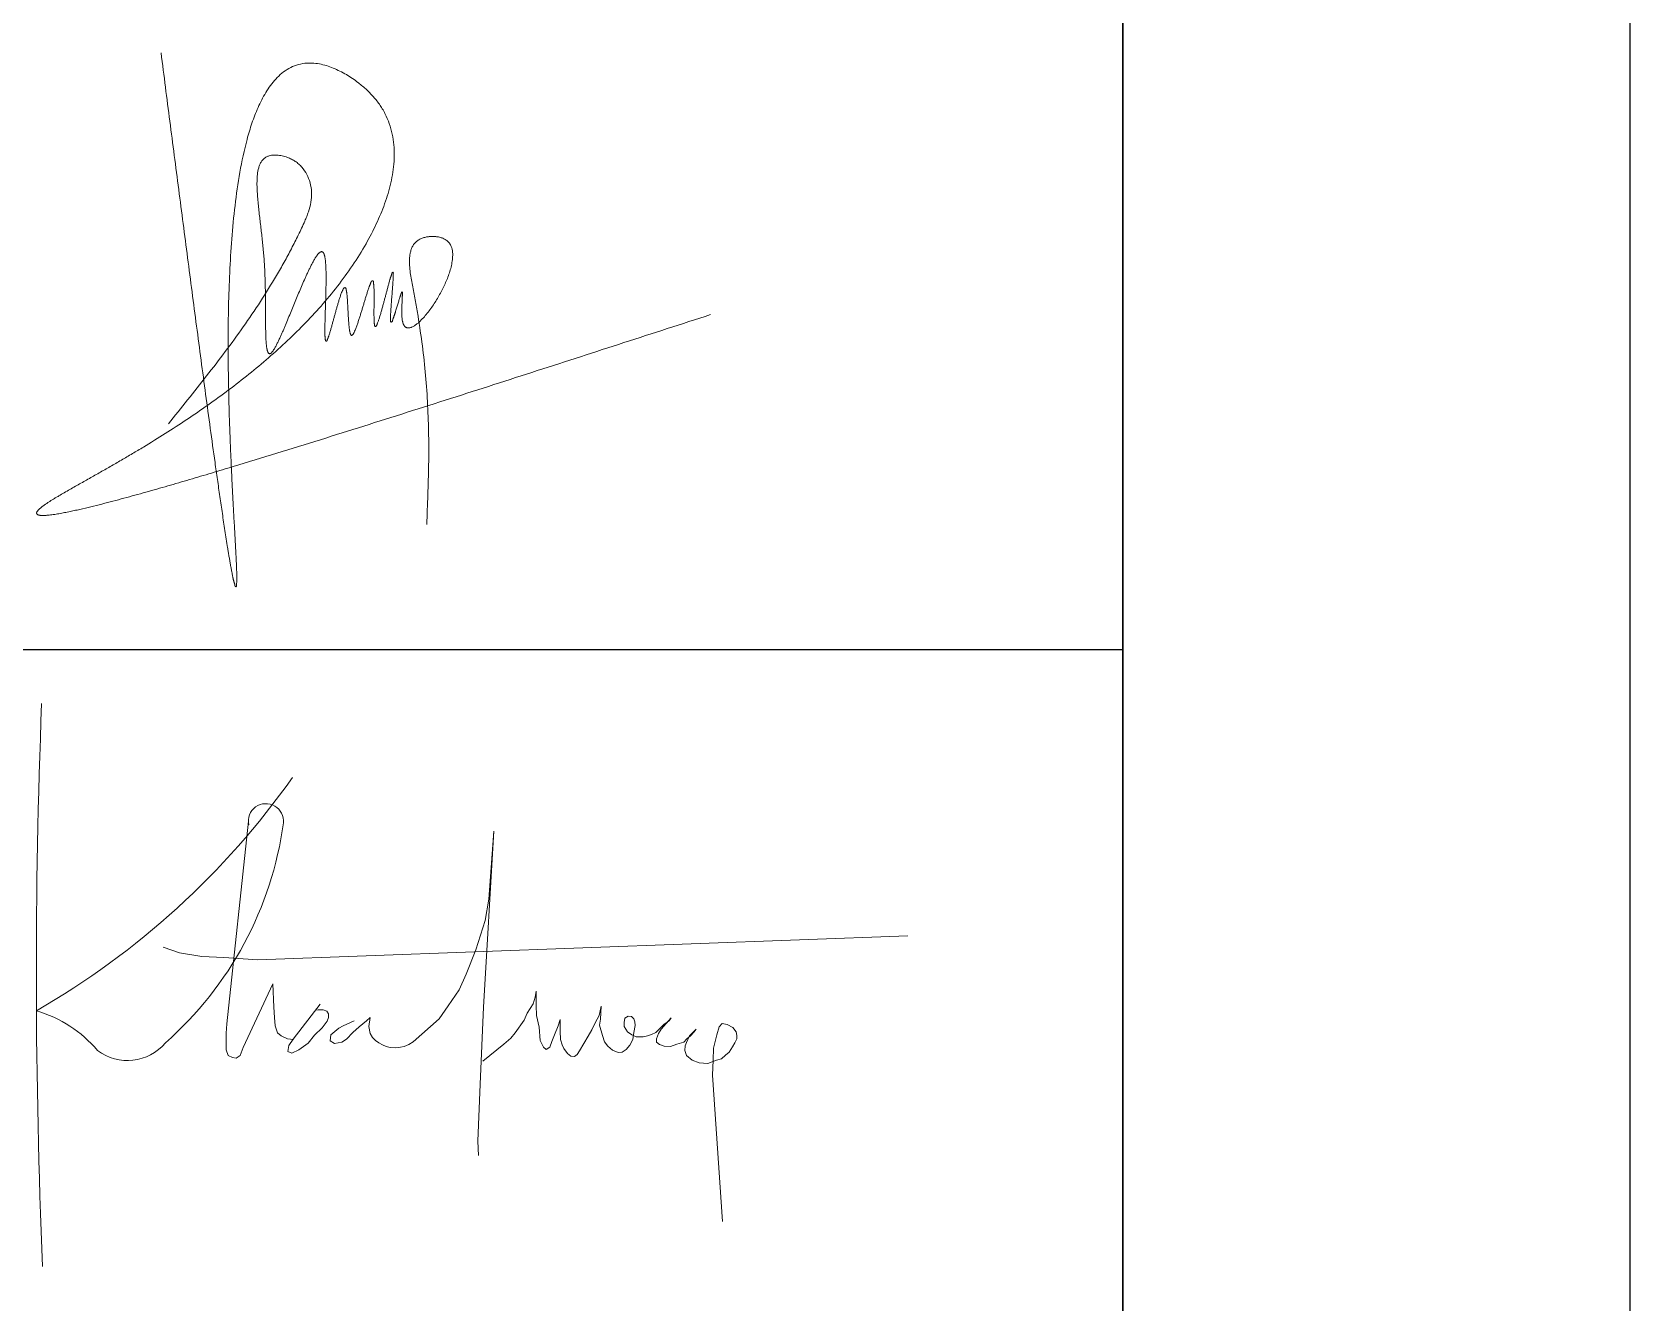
# Model space of a CAD drawing. Header units: millimetres. Extents: x 886808 to 1650903, y -1008069 to 230892.
# Drawn here: x 995217 to 999689, y -564774 to -561218 of the extents above; entities that cross this region are included whole.
import ezdxf

# ---------------------------------------------------------------- set-up
doc = ezdxf.new("R2010")
doc.units = ezdxf.units.MM
for name, color, linetype, lineweight in [('A-Wall', 113, 'Continuous', 30), ('co', 66, 'Continuous', 5), ('G-ANNO-TTLB', 6, 'Continuous', 18)]:
    doc.layers.add(name, color=color, linetype=linetype, lineweight=lineweight)
doc.layers.add('CUA', color=75, linetype='Continuous')
doc.layers.add('TUONG', color=1, linetype='Continuous')

msp = doc.modelspace()

# ---------------------------------------------------------------- linework, layer by layer
at = {"layer": 'A-Wall', "linetype": 'Continuous', "transparency": 33554636}
msp.add_line((998270.2, -524810.9), (998270.2, -581168.2), dxfattribs=at)
at = {"layer": 'co', "transparency": 33554636}
for p, q in [((995822.9, -563427.5), (995762.8, -563995.1)), ((996510.2, -563454.9), (996481, -563948.3)), ((996495.6, -563646.1), (996510.2, -563454.9)), ((996485.8, -563705.8), (996495.6, -563646.1)), ((996459, -563787.5), (996485.8, -563705.8)), ((995584.5, -563780.3), (995630.4, -563795.6)), ((995849.5, -563815.7), (997667.8, -563748.2)), ((995630.4, -563795.6), (995693.2, -563806.1)), ((995693.2, -563806.1), (995754.5, -563809.3)), ((995754.5, -563809.3), (995849.5, -563815.7)), ((996432.2, -563855.7), (996459, -563787.5)), ((996412.7, -563899.5), (996432.2, -563855.7)), ((995808.4, -564060.8), (995891.7, -563882.6)), ((995891.7, -563882.6), (995894.1, -563948.4)), ((996382.2, -563944.6), (996412.7, -563899.5)), ((996625, -563920.2), (996628.1, -563903.5)), ((996628.1, -563903.5), (996628.1, -563943.2)), ((995894.1, -563948.4), (995896.4, -563976.6)), ((996023.5, -563940), (995948.2, -564037.8)), ((996018.3, -563956), (996015, -563956.9)), ((996032.5, -563955.5), (996018.3, -563956)), ((996042.3, -563959.2), (996032.5, -563955.5)), ((996047, -563966.8), (996042.3, -563959.2)), ((996356.6, -563981.2), (996382.2, -563944.6)), ((996481, -563948.3), (996471.2, -564163.9)), ((996602.7, -563964.7), (996619.4, -563938.5)), ((996619.4, -563938.5), (996625, -563920.2)), ((996628.1, -563943.2), (996628.9, -563971.1)), ((996804.9, -563971.1), (996810.5, -563945.6)), ((996810.5, -563945.6), (996808.1, -563981.4)), ((995762.8, -563995.1), (995760.8, -564021.1)), ((995896.4, -563976.6), (995897.8, -564000.2)), ((995897.8, -564000.2), (995904.4, -564019.9)), ((996008, -564026.5), (996029.2, -564005.8)), ((996029.2, -564005.8), (996043.8, -563987.5)), ((996043.8, -563987.5), (996047, -563977.1)), ((996047, -563977.1), (996047, -563966.8)), ((996076.4, -564007), (996053.7, -564025.9)), ((996088.6, -563999.9), (996076.4, -564007)), ((996119.3, -563986.3), (996088.6, -563999.9)), ((996115.1, -564019.3), (996133, -564003.2)), ((996133, -564003.2), (996153.3, -563986.3)), ((996153.3, -563986.3), (996164.2, -563976.8)), ((996164.2, -563976.8), (996160.4, -564002.3)), ((996160.4, -564002.3), (996163.7, -564022.1)), ((996284.1, -564045.2), (996356.6, -563981.2)), ((996569.6, -564019.6), (996594.7, -563984.6)), ((996594.7, -563984.6), (996602.7, -563964.7)), ((996628.9, -563971.1), (996636.9, -564004.5)), ((996636.9, -564004.5), (996639.3, -564041.1)), ((996679.1, -564026), (996690.2, -564000.5)), ((996690.2, -564000.5), (996695, -563982.2)), ((996695, -563982.2), (996695, -564001.3)), ((996695, -564001.3), (996695, -564015.6)), ((996784.2, -564011.7), (996793.7, -563991.8)), ((996793.7, -563991.8), (996804.9, -563971.1)), ((996808.1, -563981.4), (996805.7, -563998.1)), ((996805.7, -563998.1), (996813.6, -564027.6)), ((996876.5, -563979), (996874.1, -563991)), ((996874.1, -563991), (996874.1, -564002.1)), ((996874.1, -564002.1), (996883.7, -564017.2)), ((996885.3, -563973.5), (996876.5, -563979)), ((996894.8, -563974.3), (996885.3, -563973.5)), ((996901.2, -563980.6), (996894.8, -563974.3)), ((996904.4, -563989.4), (996901.2, -563980.6)), ((996901.2, -564018.8), (996905.2, -563999.7)), ((996905.2, -563999.7), (996904.4, -563989.4)), ((996974.5, -564007.7), (996986.4, -563995.8)), ((996992, -563993.4), (996977.6, -564009.3)), ((996986.4, -563995.8), (997000.7, -563986.2)), ((997006.3, -563978.2), (996992, -563993.4)), ((997000.7, -563986.2), (997006.3, -563978.2)), ((997140, -564002.9), (997133.7, -564025.2)), ((997148.8, -563994.2), (997140, -564002.9)), ((997162.3, -563996.5), (997148.8, -563994.2)), ((997178.3, -564005.3), (997162.3, -563996.5)), ((997187.8, -564017.2), (997178.3, -564005.3)), ((995760.8, -564021.1), (995760.8, -564046.5)), ((995760.8, -564046.5), (995760.8, -564067.4)), ((995904.4, -564019.9), (995914.8, -564028.4)), ((995914.8, -564028.4), (995932.7, -564036.4)), ((995932.7, -564036.4), (995949.6, -564038.3)), ((995948.2, -564037.8), (995936.4, -564055.7)), ((995964.2, -564067.4), (995990.6, -564048.6)), ((995990.6, -564048.6), (996008, -564026.5)), ((996053.7, -564025.9), (996052.3, -564042.4)), ((996052.3, -564042.4), (996064.1, -564049.5)), ((996064.1, -564049.5), (996084.9, -564046.2)), ((996084.9, -564046.2), (996097.6, -564037.2)), ((996097.6, -564037.2), (996115.1, -564019.3)), ((996163.7, -564022.1), (996170.3, -564033.4)), ((996170.3, -564033.4), (996178.3, -564041.4)), ((996178.3, -564041.4), (996187.8, -564048)), ((996187.8, -564048), (996198.6, -564053.2)), ((996271.8, -564052.3), (996284.1, -564045.2)), ((996479, -564098.8), (996537.5, -564052.1)), ((996537.5, -564052.1), (996557.8, -564034.8)), ((996557.8, -564034.8), (996569.6, -564019.6)), ((996639.3, -564041.1), (996648.8, -564060.2)), ((996666.4, -564060.2), (996671.9, -564044.3)), ((996671.9, -564044.3), (996679.1, -564026)), ((996695, -564015.6), (996696.6, -564038.7)), ((996696.6, -564038.7), (996701.4, -564053.8)), ((996749.9, -564070.5), (996761.9, -564049.8)), ((996761.9, -564049.8), (996773.8, -564029.2)), ((996773.8, -564029.2), (996784.2, -564011.7)), ((996813.6, -564027.6), (996819.2, -564045.1)), ((996819.2, -564045.1), (996828.8, -564057)), ((996883.7, -564017.2), (996896.4, -564025.2)), ((996890.1, -564054.6), (996898.8, -564038.7)), ((996896.4, -564025.2), (996908.4, -564030.8)), ((996898.8, -564038.7), (996901.2, -564018.8)), ((996908.4, -564030.8), (996927.5, -564030.8)), ((996927.5, -564030.8), (996939.4, -564028.4)), ((996939.4, -564028.4), (996951.4, -564024.4)), ((996951.4, -564024.4), (996963.3, -564018.8)), ((996963.3, -564018.8), (996974.5, -564007.7)), ((996970.5, -564022), (996964.9, -564036.3)), ((996964.9, -564036.3), (996964.9, -564045.9)), ((996964.9, -564045.9), (996972.9, -564053)), ((996977.6, -564009.3), (996970.5, -564022)), ((997003.9, -564057.8), (997022.2, -564051.4)), ((997022.2, -564051.4), (997041.3, -564045.9)), ((997041.3, -564045.9), (997050.1, -564036.3)), ((997048.5, -564046.7), (997045.3, -564056.2)), ((997057.2, -564028.4), (997048.5, -564046.7)), ((997050.1, -564036.3), (997060.4, -564028.4)), ((997075.6, -564009.3), (997057.2, -564028.4)), ((997060.4, -564028.4), (997069.2, -564018)), ((997069.2, -564018), (997075.6, -564009.3)), ((997133.7, -564025.2), (997124.9, -564062.6)), ((997177.5, -564059.4), (997183.8, -564047.5)), ((997183.8, -564047.5), (997189.4, -564036.3)), ((997189.4, -564027.6), (997187.8, -564017.2)), ((997189.4, -564036.3), (997189.4, -564027.6)), ((995760.8, -564067.4), (995766, -564083.4)), ((995766, -564083.4), (995778.8, -564089.1)), ((995778.8, -564089.1), (995789.1, -564090.9)), ((995789.1, -564090.9), (995799.9, -564083)), ((995799.9, -564083), (995808.4, -564060.8)), ((995936.4, -564055.7), (995933.6, -564072.6)), ((995933.6, -564072.6), (995944.4, -564076.4)), ((995944.4, -564076.4), (995964.2, -564067.4)), ((996198.6, -564053.2), (996208.5, -564058.4)), ((996208.5, -564058.4), (996219.9, -564060.8)), ((996219.9, -564060.8), (996235.9, -564061.7)), ((996235.9, -564061.7), (996248.2, -564060.3)), ((996248.2, -564060.3), (996259.1, -564058.4)), ((996259.1, -564058.4), (996271.8, -564052.3)), ((996648.8, -564060.2), (996656, -564066.6)), ((996656, -564066.6), (996666.4, -564060.2)), ((996701.4, -564053.8), (996705.4, -564063.4)), ((996705.4, -564063.4), (996715.7, -564077.7)), ((996715.7, -564077.7), (996725.3, -564085.6)), ((996725.3, -564085.6), (996735.6, -564086.4)), ((996735.6, -564086.4), (996742.8, -564080.9)), ((996742.8, -564080.9), (996749.9, -564070.5)), ((996828.8, -564057), (996842.3, -564068.9)), ((996842.3, -564068.9), (996857.4, -564075.3)), ((996857.4, -564075.3), (996868.6, -564073.7)), ((996868.6, -564073.7), (996879.7, -564066.6)), ((996879.7, -564066.6), (996890.1, -564054.6)), ((996972.9, -564053), (996986.4, -564057)), ((996986.4, -564057), (997003.9, -564057.8)), ((997045.3, -564056.2), (997044.5, -564069.7)), ((997044.5, -564069.7), (997049.3, -564083.3)), ((997049.3, -564083.3), (997064.4, -564096.8)), ((997064.4, -564096.8), (997084.3, -564103.9)), ((997108.2, -564105.5), (997132.9, -564096.8)), ((997123.3, -564096.8), (997121.7, -564138.2)), ((997124.9, -564062.6), (997123.3, -564096.8)), ((997132.9, -564096.8), (997146.4, -564092.8)), ((997146.4, -564092.8), (997158.4, -564082.5)), ((997158.4, -564082.5), (997168.7, -564074.5)), ((997168.7, -564074.5), (997177.5, -564059.4)), ((997084.3, -564103.9), (997108.2, -564105.5)), ((997121.7, -564138.2), (997149.9, -564548.1)), ((996471.2, -564163.9), (996464.8, -564323.5)), ((996464.8, -564323.5), (996467.3, -564363.1))]:
    msp.add_line(p, q, dxfattribs=at)
for centre, radius, start, end in [((1014449.5, -563853.9), 19219.8, 177.7463, 182.44478), ((994098.7, -561997.8), 2263.5, 299.9871, 324.7152), ((995872.1, -563427.5), 49.2, 354.1456, 191.6323), ((994930.4, -563296.9), 999.9, 311.3296, 352.2076), ((995128.6, -564302), 358.4, 40.5233, 73.5531), ((995484.7, -563959.3), 138.1, 232.6813, 320.147)]:
    msp.add_arc(centre, radius, start, end, dxfattribs=at)
at = {"layer": 'CUA', "color": 4, "transparency": 33554636}
msp.add_line((983536.3, -562947), (998270.2, -562947), dxfattribs=at)
at = {"layer": 'Defpoints', "transparency": 33554636}
msp.add_lwpolyline([(915979, -582587), (999689.1, -582587), (999689.1, -523392.1), (915979, -523392.1)], close=True, dxfattribs=at)
at = {"layer": 'G-ANNO-TTLB', "lineweight": 9, "transparency": 33554636}
for points, knots in [([(995578.6, -561276.7), (995586.8, -561340.4), (995603.3, -561467.9), (995628, -561659), (995652.8, -561850.1), (995673.7, -562009.3), (995690.6, -562136.7), (995703.4, -562232.2), (995716.4, -562327.7), (995727.4, -562407.2), (995736.4, -562470.8), (995743.2, -562518.5), (995749, -562558.3), (995753.7, -562590), (995757.3, -562613.8), (995761, -562637.6), (995764.2, -562657.5), (995766.8, -562673.3), (995768.7, -562685.2), (995770.8, -562697.1), (995772.8, -562709), (995774.6, -562718.8), (995776.1, -562726.7), (995777.3, -562732.6), (995778.2, -562737.5), (995779, -562741.5), (995779.6, -562744.4), (995780.2, -562747.4), (995780.8, -562750.4), (995781.5, -562753.4), (995782.1, -562755.8), (995782.7, -562757.6), (995783.1, -562759), (995783.6, -562760.4), (995784, -562761.8), (995784.5, -562763.2), (995784.8, -562764.5), (995785, -562765.4), (995785, -562766), (995785.1, -562766.5), (995785.3, -562767.2), (995785.4, -562768), (995785.6, -562768.8), (995785.9, -562769.5), (995786.3, -562770), (995786.6, -562770.3), (995786.9, -562770.5), (995787.3, -562770.7), (995787.8, -562770.9), (995788.3, -562771), (995788.8, -562770.9), (995789.1, -562770.8), (995789.3, -562770.6), (995789.5, -562770.3), (995789.7, -562769.7), (995789.9, -562768.9), (995789.9, -562767.9), (995789.9, -562767.1), (995789.9, -562766.5), (995789.9, -562765.9), (995789.9, -562765.2), (995789.9, -562764.3), (995790, -562763.3), (995790.1, -562762), (995790.2, -562760.1), (995790.5, -562757.9), (995790.7, -562755.1), (995790.7, -562752.1), (995790.7, -562749), (995790.7, -562745.9), (995790.6, -562742.8), (995790.5, -562738.8), (995790.4, -562733.8), (995790.2, -562726.1), (995789.9, -562716.3), (995789.4, -562704.5), (995788.7, -562688.8), (995787.7, -562669.2), (995786.4, -562645.6), (995785.1, -562622.1), (995783.3, -562590.7), (995781.1, -562551.5), (995778.6, -562504.4), (995776.2, -562457.3), (995774.1, -562410.2), (995771.4, -562347.4), (995768.8, -562268.9), (995766.8, -562174.6), (995766.1, -562080.3), (995767.2, -561986.1), (995770.3, -561891.8), (995776, -561797.7), (995784.9, -561703.8), (995798.2, -561610.4), (995814.5, -561533.5), (995832.5, -561473.2), (995849.3, -561429.1), (995870.6, -561386.9), (995898.2, -561348.4), (995928.7, -561322.8), (995957.6, -561309.9), (995974.8, -561306.2), (995986, -561305.1), (995992.8, -561304.8), (996004.8, -561304.8), (996021.7, -561306.9), (996041.6, -561311.8), (996060.8, -561318.8), (996079.3, -561327.4), (996103.2, -561340.5), (996128.6, -561357.7), (996154.5, -561379.7), (996175.9, -561401.7), (996194.3, -561426.1), (996214.3, -561461.8), (996229.5, -561511), (996232.8, -561572.4), (996224.6, -561633.2), (996207.9, -561692.1), (996184.9, -561748.8), (996144.7, -561827.8), (996079.9, -561924.5), (995985.4, -562033), (995898.1, -562115), (995824.6, -562176.3), (995767.9, -562220.4), (995709.9, -562262.6), (995650.6, -562303.2), (995590.4, -562342.3), (995539.6, -562373.8), (995498.5, -562398.4), (995467.6, -562416.6), (995436.5, -562434.6), (995405.3, -562452.4), (995379.3, -562467.1), (995358.5, -562478.9), (995342.8, -562487.7), (995327.2, -562496.6), (995311.6, -562505.5), (995298.7, -562513), (995288.4, -562519.1), (995278.7, -562524.9), (995269.4, -562530.6), (995260.5, -562536.4), (995253.9, -562540.9), (995248.5, -562544.8), (995244.3, -562548), (995241.2, -562550.6), (995238.7, -562552.8), (995236.8, -562554.6), (995235.4, -562556), (995234.1, -562557.5), (995232.9, -562559.1), (995231.8, -562560.8), (995230.9, -562562.3), (995230.5, -562563.6), (995230.4, -562564.4), (995230.4, -562565.1), (995230.5, -562565.7), (995230.9, -562566.9), (995231.9, -562568.3), (995233.5, -562569.5), (995235.1, -562570.1), (995236.4, -562570.4), (995237.7, -562570.7), (995239.4, -562571), (995241.4, -562571.3), (995243.3, -562571.4), (995246, -562571.6), (995249.3, -562571.6), (995253.3, -562571.5), (995257.3, -562571.2), (995261.2, -562570.9), (995266.5, -562570.4), (995273.1, -562569.6), (995281, -562568.5), (995288.9, -562567.2), (995296.7, -562565.9), (995307.1, -562563.9), (995320.2, -562561.3), (995335.7, -562558), (995356.5, -562553.4), (995382.3, -562547.2), (995413.2, -562539.5), (995444, -562531.5), (995485.1, -562520.5), (995536.2, -562506.3), (995597.5, -562488.9), (995658.7, -562471), (995719.8, -562452.9), (995801.1, -562428.4), (995902.7, -562397.3), (996024.4, -562359.5), (996146, -562321.3), (996267.4, -562282.8), (996429.3, -562231.2), (996631.5, -562166.2), (996874, -562087.7), (997035.7, -562035.3), (997116.5, -562009.1)], [0, 0, 0, 0, 1.008032, 2.016064, 3.024096, 4.032127, 4.536143, 5.040159, 5.544175, 6.048191, 6.300199, 6.552207, 6.804215, 6.930219, 7.056223, 7.182227, 7.308231, 7.371233, 7.434235, 7.497237, 7.560239, 7.623241, 7.654742, 7.686243, 7.717744, 7.733494, 7.749245, 7.764995, 7.780746, 7.796496, 7.812247, 7.820122, 7.827997, 7.835873, 7.843748, 7.851623, 7.859498, 7.863436, 7.865405, 7.867374, 7.871311, 7.875249, 7.879186, 7.883124, 7.887062, 7.889031, 7.890999, 7.892968, 7.894937, 7.898875, 7.900843, 7.902812, 7.904781, 7.90675, 7.910687, 7.914625, 7.918563, 7.9225, 7.924469, 7.926438, 7.930376, 7.934313, 7.938251, 7.946126, 7.954001, 7.969752, 7.985502, 8.001253, 8.017003, 8.032754, 8.048504, 8.064255, 8.095078, 8.125902, 8.187549, 8.249197, 8.310844, 8.434139, 8.557433, 8.680728, 8.804022, 9.050612, 9.297201, 9.54379, 9.790379, 10.036968, 10.530147, 11.023325, 11.516504, 12.009682, 12.50286, 12.996039, 13.489217, 13.982396, 14.475574, 14.722163, 14.968752, 15.215342, 15.461931, 15.70852, 15.831815, 15.955109, 15.981789, 16.008468, 16.061827, 16.168545, 16.275263, 16.381981, 16.488699, 16.595417, 16.808853, 16.968639, 17.128424, 17.28821, 17.447996, 17.767568, 18.08714, 18.406711, 18.726283, 19.045855, 19.365426, 20.116469, 20.867512, 21.618554, 21.994075, 22.369597, 22.745118, 23.120639, 23.49616, 23.871682, 24.059442, 24.247203, 24.434964, 24.622724, 24.810485, 24.904365, 24.998245, 25.092126, 25.186006, 25.279886, 25.326827, 25.373767, 25.457087, 25.498748, 25.540408, 25.582069, 25.602899, 25.623729, 25.644559, 25.654974, 25.665389, 25.675805, 25.68622, 25.696635, 25.70705, 25.712257, 25.717465, 25.720069, 25.722672, 25.72788, 25.738295, 25.74871, 25.759125, 25.764333, 25.76954, 25.779955, 25.790371, 25.800786, 25.811201, 25.832031, 25.852861, 25.873691, 25.894522, 25.915352, 25.957012, 25.998673, 26.040333, 26.081993, 26.123654, 26.206974, 26.290295, 26.373616, 26.540258, 26.706899, 26.873541, 27.040182, 27.373465, 27.706748, 28.040031, 28.373315, 28.706598, 29.373164, 30.03973, 30.706296, 31.372862, 32.039429, 33.372561, 34.705693, 36.038826, 36.038826, 36.038826, 36.038826]), ([(995599.2, -562314.9), (995635.1, -562270.4), (995706.9, -562181.5), (995793, -562067.4), (995857.2, -561972.8), (995894.9, -561912), (995923.3, -561862.4), (995943.7, -561824.7), (995959.7, -561792.8), (995972.1, -561767), (995979, -561751.9), (995983.6, -561741.1), (995987, -561732.5), (995992.6, -561717.3), (995998.6, -561695), (996000.9, -561667.2), (995996.7, -561640.6), (995987.3, -561616.5), (995975.8, -561599.3), (995964.2, -561587.5), (995954.4, -561579.9), (995943.7, -561573.8), (995931.5, -561568.5), (995917.9, -561564.5), (995905.5, -561562.5), (995895.5, -561562.2), (995888, -561562.8), (995881.9, -561564.1), (995877.2, -561565.8), (995872, -561568.2), (995865.6, -561572.7), (995859.4, -561580.2), (995854.9, -561588.8), (995850.7, -561601), (995848, -561616.9), (995846.9, -561636.2), (995847.2, -561655.5), (995848.7, -561681.2), (995851.9, -561713.2), (995856.4, -561751.6), (995860.9, -561789.9), (995864.9, -561828.3), (995867.8, -561865.1), (995869.4, -561900.1), (995870.4, -561933.5), (995870.7, -561961.3), (995870.9, -561983.5), (995870.9, -562000.2), (995871, -562016.9), (995871.1, -562033.5), (995871.3, -562050.2), (995871.6, -562064.1), (995872, -562075.2), (995872.4, -562082.1), (995872.8, -562087.7), (995873.1, -562091.8), (995873.6, -562096), (995874.1, -562100.1), (995874.6, -562103.6), (995875.2, -562106.3), (995875.6, -562108.3), (995876.1, -562110.3), (995876.7, -562112), (995877.2, -562113.3), (995877.7, -562114.6), (995878.5, -562116.1), (995879.7, -562117.5), (995880.9, -562118.3), (995881.9, -562118.6), (995882.9, -562118.6), (995884, -562118.4), (995885, -562117.9), (995886.2, -562117.2), (995887.2, -562116.3), (995888.2, -562115.3), (995889.1, -562114.2), (995890.2, -562112.9), (995891.6, -562111.1), (995892.9, -562109.1), (995894.8, -562106.3), (995896.9, -562102.7), (995899.4, -562098.2), (995901.7, -562093.7), (995904, -562089.2), (995907, -562083.1), (995910.6, -562075.5), (995914.8, -562066.2), (995918.9, -562057), (995922.9, -562047.6), (995928.2, -562035.2), (995934.7, -562019.6), (995942.4, -562000.8), (995950.1, -561982.1), (995957.8, -561963.3), (995965.6, -561944.6), (995973.5, -561925.9), (995980.3, -561910.4), (995985.9, -561898), (995990.1, -561888.8), (995994.5, -561879.7), (995999, -561870.6), (996003, -561863.1), (996006.3, -561857.2), (996008.8, -561852.8), (996011.5, -561848.5), (996014.4, -561844.3), (996016.9, -561841), (996019.2, -561838.4), (996020.9, -561836.6), (996022.5, -561835.2), (996024, -561834.3), (996025.1, -561833.6), (996026.1, -561833.2), (996026.9, -561833), (996027.5, -561832.9), (996028.2, -561832.9), (996029, -561833), (996030.1, -561833.3), (996031.2, -561834), (996032.2, -561834.8), (996032.9, -561835.8), (996033.6, -561836.9), (996034.2, -561838.1), (996034.8, -561839.7), (996035.5, -561841.5), (996036, -561843.6), (996036.7, -561846.1), (996037.3, -561849.3), (996037.9, -561853.2), (996038.6, -561858.4), (996039.2, -561864.9), (996039.7, -561872.7), (996040, -561880.6), (996040.2, -561888.4), (996040.4, -561896.3), (996040.4, -561906.7), (996040.4, -561919.8), (996040, -561940.7), (996039.5, -561961.7), (996038.8, -561982.6), (996038.3, -561998.3), (996037.9, -562011.3), (996037.6, -562021.8), (996037.4, -562029.7), (996037.2, -562037.5), (996037.1, -562045.4), (996037, -562053.2), (996037.1, -562059.7), (996037.2, -562064.3), (996037.2, -562067), (996037.3, -562068.9), (996037.4, -562070.9), (996037.5, -562072.5), (996037.6, -562073.8), (996037.8, -562075), (996038, -562076.3), (996038.1, -562077.6), (996038.3, -562078.4), (996038.3, -562079.1), (996038.4, -562079.6), (996038.5, -562080.1), (996038.5, -562080.9), (996038.7, -562081.8), (996039, -562082.7), (996039.6, -562083.4), (996040.4, -562083.7), (996041, -562083.7), (996041.3, -562083.6), (996041.6, -562083.5), (996042, -562083.3), (996042.3, -562083), (996042.6, -562082.6), (996043, -562082), (996043.2, -562081.3), (996043.5, -562080.6), (996043.7, -562079.9), (996044.1, -562079.1), (996044.4, -562078.2), (996044.9, -562077.2), (996045.3, -562076.1), (996045.8, -562075), (996046.2, -562073.9), (996046.8, -562072.4), (996047.5, -562070.5), (996048.6, -562067.3), (996049.8, -562063.2), (996051.2, -562058.4), (996052.6, -562053.6), (996054.5, -562047.2), (996056.8, -562039.1), (996059.4, -562029.4), (996062.1, -562019.8), (996064.7, -562010.1), (996067.4, -562000.4), (996070.1, -561990.8), (996072.9, -561981.1), (996075.3, -561973.1), (996077.3, -561966.7), (996078.8, -561962), (996080.4, -561957.2), (996082, -561952.4), (996083.5, -561948.4), (996084.8, -561945.4), (996085.8, -561943.2), (996086.7, -561941.4), (996087.4, -561939.8), (996087.9, -561938.8), (996088.2, -561938), (996088.6, -561937.2), (996089.1, -561936.2), (996089.7, -561935.3), (996090.2, -561934.6), (996090.7, -561934.2), (996091.2, -561933.9), (996092, -561933.7), (996093.2, -561933.6), (996094.4, -561933.9), (996095.3, -561934.7), (996095.8, -561935.8), (996096.2, -561937.2), (996096.4, -561938.6), (996096.7, -561939.8), (996096.9, -561941), (996097.2, -561942.4), (996097.6, -561944.2), (996097.9, -561946.2), (996098.4, -561949), (996098.8, -561952.6), (996099.2, -561957), (996099.6, -561961.4), (996099.9, -561965.7), (996100.3, -561970), (996100.6, -561975.8), (996101, -561983), (996101.5, -561991.7), (996101.9, -562000.4), (996102.4, -562009.1), (996102.9, -562017.8), (996103.4, -562026.5), (996103.9, -562033.7), (996104.4, -562039.5), (996104.9, -562043.8), (996105.4, -562048.2), (996105.9, -562051.8), (996106.3, -562054.7), (996106.7, -562056.7), (996107.1, -562058.8), (996107.5, -562060.5), (996107.9, -562061.9), (996108.3, -562063), (996108.7, -562064.1), (996109.2, -562065.3), (996109.8, -562066.1), (996110.2, -562066.7), (996110.6, -562067), (996111, -562067.2), (996111.3, -562067.3), (996111.6, -562067.3), (996112, -562067.3), (996112.7, -562067.1), (996113.5, -562066.6), (996114.9, -562065.6), (996116.1, -562064.1), (996117.1, -562062.6), (996117.7, -562061.3), (996118.2, -562060.3), (996118.7, -562059.2), (996119.4, -562057.6), (996120.7, -562054.8), (996122.5, -562050.7), (996124.5, -562045.7), (996126.3, -562040.7), (996128.1, -562035.7), (996129.8, -562030.7), (996131.4, -562025.6), (996133.6, -562018.8), (996136.3, -562010.4), (996139.4, -562000.2), (996142.5, -561990), (996145.6, -561979.8), (996148.6, -561969.6), (996151.2, -561961.1), (996153.3, -561954.4), (996154.9, -561949.3), (996156.6, -561944.2), (996158.2, -561939.1), (996159.6, -561934.9), (996160.8, -561931.6), (996161.8, -561929.1), (996162.8, -561926.7), (996163.7, -561924.7), (996164.4, -561923.1), (996164.9, -561921.8), (996165.3, -561920.8), (996165.6, -561919.9), (996165.9, -561919), (996166.3, -561917.9), (996166.9, -561916.7), (996167.7, -561915.6), (996169, -561914.4), (996171.2, -561913.8), (996172.3, -561914.9), (996172.7, -561916.2), (996172.9, -561917.5), (996173, -561918.6), (996173.1, -561919.4), (996173.1, -561920.1), (996173.3, -561921.1), (996173.4, -561922.7), (996173.7, -561924.8), (996174, -561927.1), (996174.2, -561929.2), (996174.3, -561931.2), (996174.4, -561933.3), (996174.5, -561936.1), (996174.6, -561939.7), (996174.6, -561943.9), (996174.7, -561948.1), (996174.7, -561953.6), (996174.7, -561960.5), (996174.7, -561968.9), (996174.6, -561977.2), (996174.5, -561985.6), (996174.5, -561993.9), (996174.4, -562002.3), (996174.4, -562009.1), (996174.5, -562014.7), (996174.6, -562018.9), (996174.7, -562023.2), (996174.9, -562026.7), (996175, -562029.4), (996175.2, -562031.4), (996175.3, -562033.2), (996175.5, -562034.9), (996175.7, -562036.3), (996175.9, -562037.4), (996176.1, -562038.4), (996176.2, -562039.2), (996176.4, -562040.1), (996176.6, -562041.1), (996176.9, -562042), (996177.3, -562042.5), (996177.6, -562042.7), (996177.8, -562042.8), (996178.1, -562042.9), (996178.4, -562042.8), (996178.9, -562042.6), (996179.5, -562042.2), (996180.6, -562041.3), (996181.8, -562039.8), (996182.5, -562038.2), (996183, -562037), (996183.3, -562036), (996183.6, -562035), (996184.1, -562033.7), (996184.9, -562031.5), (996186, -562028.7), (996187.1, -562025.8), (996188.3, -562022.5), (996189.6, -562018.4), (996191, -562013.4), (996192.5, -562008.5), (996194, -562003.5), (996195.9, -561996.8), (996198.2, -561988.5), (996200.9, -561978.5), (996203.6, -561968.5), (996206.2, -561958.5), (996208.9, -561948.5), (996211.1, -561940.1), (996212.9, -561933.5), (996214.2, -561928.5), (996215.6, -561923.5), (996217, -561918.5), (996218.1, -561914.3), (996219, -561910.9), (996219.8, -561908.4), (996220.4, -561906.4), (996221, -561904.8), (996221.6, -561903.2), (996222.4, -561901.3), (996223.2, -561898.8), (996223.8, -561896.7), (996224.1, -561894.8), (996224.4, -561893.7), (996224.7, -561892.9), (996225, -561892.3), (996225.3, -561891.8), (996225.7, -561891.4), (996226.1, -561891.2), (996226.5, -561891), (996227.1, -561890.8), (996227.7, -561890.7), (996228.2, -561890.9), (996228.4, -561891.3), (996228.6, -561891.9), (996228.6, -561892.6), (996228.6, -561893.7), (996228.4, -561894.9), (996228.3, -561896), (996228.2, -561897.1), (996228.1, -561898.3), (996228.1, -561899.7), (996228.1, -561900.9), (996228.1, -561902.5), (996228.2, -561904), (996228.2, -561905.6), (996228.2, -561907.2), (996228.1, -561909.3), (996227.9, -561912.5), (996227.6, -561916.6), (996227.3, -561921.2), (996226.9, -561925.6), (996226.5, -561931.6), (996226, -561939), (996225, -561951), (996224.1, -561962.9), (996223.1, -561974.9), (996222.4, -561983.9), (996222, -561991.3), (996221.6, -561997.3), (996221.3, -562001.9), (996221, -562006.5), (996220.8, -562010.3), (996220.8, -562013.2), (996220.8, -562015.3), (996220.9, -562017.4), (996221, -562019.5), (996221.1, -562021.3), (996221.1, -562023), (996221, -562024.1), (996220.9, -562025), (996220.9, -562025.9), (996220.8, -562027.1), (996220.8, -562028.4), (996221.1, -562029.3), (996221.5, -562029.7), (996222, -562030), (996223, -562030), (996224, -562029.7), (996224.6, -562029.3), (996225.2, -562028.8), (996225.7, -562028.1), (996226.1, -562027), (996226.4, -562025.8), (996226.7, -562024.8), (996226.8, -562024), (996227, -562023.2), (996227.3, -562022.2), (996227.6, -562021.1), (996228.1, -562019.6), (996228.7, -562017.9), (996229.6, -562015.9), (996230.4, -562013.9), (996231.2, -562011.8), (996231.9, -562009.7), (996232.7, -562007.4), (996233.5, -562004.8), (996234.3, -562002), (996235.1, -561999.2), (996236.2, -561995.5), (996237.7, -561990.8), (996239.4, -561985.4), (996241, -561979.9), (996242.7, -561974.4), (996244.1, -561969.6), (996245.3, -561965.8), (996246.1, -561962.9), (996247, -561960.2), (996247.8, -561957.8), (996248.6, -561955.9), (996249.2, -561954.3), (996249.6, -561952.9), (996250.2, -561951.4), (996250.6, -561950), (996251, -561948.7), (996251.4, -561947.7), (996251.7, -561946.7), (996252, -561945.9), (996252.3, -561945.5), (996252.6, -561945.2), (996252.8, -561945.1), (996252.9, -561945.1), (996253, -561945.2), (996253.2, -561945.3), (996253.3, -561945.5), (996253.6, -561945.9), (996253.8, -561946.5), (996254.2, -561947.6), (996254.4, -561948.9), (996254.5, -561950.4), (996254.3, -561951.8), (996254.2, -561952.9), (996254.1, -561953.8), (996254, -561954.8), (996253.9, -561955.9), (996253.7, -561957.8), (996253.7, -561960.3), (996253.6, -561963.2), (996253.5, -561967.1), (996253.3, -561971.8), (996252.9, -561977.4), (996252.6, -561982.9), (996252.5, -561988.5), (996252.3, -561994), (996252.3, -561999.6), (996252.3, -562006.9), (996252.6, -562014.3), (996253.3, -562021.7), (996253.9, -562026.2), (996254.7, -562029.8), (996255.6, -562033.4), (996257, -562036.9), (996258.9, -562040.1), (996260.6, -562042.3), (996262.4, -562043.8), (996264, -562044.8), (996265.6, -562045.6), (996267.9, -562046.3), (996270.7, -562046.5), (996273.5, -562046.3), (996276, -562045.7), (996278.2, -562045), (996280.8, -562044), (996284, -562042.5), (996287.6, -562040.3), (996292.2, -562037.2), (996297.7, -562032.9), (996305.9, -562025.3), (996315.5, -562015.2), (996326.2, -562002.2), (996336.1, -561988.7), (996348.5, -561970.1), (996362.6, -561946), (996377.1, -561915.8), (996386.8, -561889.5), (996392.2, -561867.8), (996394.7, -561851.2), (996395, -561834.4), (996392.3, -561821.6), (996388.5, -561813.4), (996385.7, -561809.1), (996382.3, -561805.2), (996378.4, -561801.8), (996374.1, -561798.9), (996368.1, -561795.7), (996359.9, -561792.8), (996349.8, -561790.8), (996339.6, -561790.1), (996329.3, -561790.6), (996319.1, -561792.2), (996309.3, -561794.9), (996300.1, -561799.2), (996291.8, -561805.2), (996285.1, -561812.9), (996280.2, -561821.8), (996276.9, -561831.4), (996274.9, -561841.3), (996273.6, -561854.8), (996273.8, -561871.6), (996275.9, -561891.8), (996279, -561911.8), (996282.7, -561931.9), (996286.7, -561952.2), (996291.8, -561979.6), (996300.2, -562027.6), (996310.3, -562096.5), (996319.3, -562179.6), (996327.1, -562290.8), (996328.8, -562430.2), (996324.3, -562541.5), (996322, -562597.2)], [0, 0, 0, 0, 0.896928, 1.793857, 2.242321, 2.690785, 2.915017, 3.139249, 3.363482, 3.475598, 3.587714, 3.623948, 3.660183, 3.732652, 3.87759, 4.022529, 4.167467, 4.296661, 4.425855, 4.490452, 4.555049, 4.619646, 4.684243, 4.762728, 4.841213, 4.880455, 4.919697, 4.95894, 4.978561, 4.998182, 5.048668, 5.099154, 5.14964, 5.200127, 5.301099, 5.402071, 5.503043, 5.604015, 5.805959, 6.007904, 6.209848, 6.411792, 6.613737, 6.788186, 6.962635, 7.137085, 7.224309, 7.311534, 7.398759, 7.485983, 7.573208, 7.660433, 7.704045, 7.747657, 7.769463, 7.79127, 7.813076, 7.834882, 7.856688, 7.867591, 7.878494, 7.889397, 7.9003, 7.905752, 7.911204, 7.922107, 7.93301, 7.938461, 7.943913, 7.949364, 7.954816, 7.960267, 7.965719, 7.976622, 7.982074, 7.987525, 7.998428, 8.009331, 8.022597, 8.035864, 8.062396, 8.088928, 8.11546, 8.141992, 8.168525, 8.221589, 8.274653, 8.327718, 8.380782, 8.433847, 8.539975, 8.646104, 8.752233, 8.858362, 8.964491, 9.070619, 9.176748, 9.229812, 9.282877, 9.335941, 9.389006, 9.44207, 9.468602, 9.495134, 9.521667, 9.548199, 9.574731, 9.587997, 9.601263, 9.614529, 9.621162, 9.627795, 9.634429, 9.637745, 9.641062, 9.644378, 9.647695, 9.654328, 9.660961, 9.667594, 9.674227, 9.68086, 9.687493, 9.694126, 9.707392, 9.717655, 9.727918, 9.748444, 9.76897, 9.789496, 9.830547, 9.871599, 9.912651, 9.953703, 9.994755, 10.035806, 10.11791, 10.200013, 10.364221, 10.446324, 10.528428, 10.610531, 10.651583, 10.692635, 10.733687, 10.774738, 10.81579, 10.856842, 10.877368, 10.887631, 10.897894, 10.908157, 10.91842, 10.923551, 10.928682, 10.938945, 10.944077, 10.949208, 10.951774, 10.95434, 10.956906, 10.959471, 10.964603, 10.969734, 10.974866, 10.979997, 10.982563, 10.983846, 10.985129, 10.987694, 10.99026, 10.992826, 10.995392, 11.000523, 11.003089, 11.005655, 11.010786, 11.015918, 11.021049, 11.027611, 11.034173, 11.040736, 11.047298, 11.060422, 11.073546, 11.099795, 11.126044, 11.152293, 11.178542, 11.231039, 11.283537, 11.336034, 11.388532, 11.441029, 11.493527, 11.546024, 11.598522, 11.62477, 11.651019, 11.677268, 11.703517, 11.729765, 11.74289, 11.756014, 11.769139, 11.775701, 11.782263, 11.785544, 11.788825, 11.795387, 11.801949, 11.805231, 11.808512, 11.811793, 11.815074, 11.821636, 11.828198, 11.83476, 11.841323, 11.847885, 11.854447, 11.861009, 11.866699, 11.872388, 11.883767, 11.895147, 11.906526, 11.929284, 11.952042, 11.9748, 11.997559, 12.020317, 12.043075, 12.088592, 12.134108, 12.179625, 12.225141, 12.270658, 12.316174, 12.361691, 12.384449, 12.407207, 12.429966, 12.452724, 12.464103, 12.475482, 12.486861, 12.49824, 12.50393, 12.50962, 12.515309, 12.520999, 12.526688, 12.529533, 12.532378, 12.535223, 12.536645, 12.538067, 12.540912, 12.543757, 12.549447, 12.555136, 12.566515, 12.577894, 12.583584, 12.589274, 12.596235, 12.603196, 12.617118, 12.644962, 12.672807, 12.700651, 12.728495, 12.75634, 12.784184, 12.812028, 12.867717, 12.923406, 12.979095, 13.034783, 13.090472, 13.146161, 13.174005, 13.20185, 13.229694, 13.257538, 13.285383, 13.299305, 13.313227, 13.327149, 13.341072, 13.348033, 13.354994, 13.361955, 13.365435, 13.368916, 13.375877, 13.382838, 13.389799, 13.39676, 13.410682, 13.417644, 13.424605, 13.431566, 13.435046, 13.438527, 13.442007, 13.445488, 13.452449, 13.466371, 13.480293, 13.491199, 13.502104, 13.51301, 13.523915, 13.545726, 13.567537, 13.589348, 13.611159, 13.65478, 13.698402, 13.742024, 13.785646, 13.829268, 13.872889, 13.916511, 13.938322, 13.960133, 13.981944, 14.003755, 14.01466, 14.025566, 14.036471, 14.047376, 14.052829, 14.058282, 14.063735, 14.066461, 14.069187, 14.07464, 14.080093, 14.082819, 14.085545, 14.086909, 14.088272, 14.090998, 14.093725, 14.096451, 14.101904, 14.112809, 14.123715, 14.129167, 14.13462, 14.140073, 14.145525, 14.156431, 14.178242, 14.191793, 14.205344, 14.232446, 14.259548, 14.28665, 14.313752, 14.340854, 14.395059, 14.449263, 14.503467, 14.557671, 14.611875, 14.66608, 14.693182, 14.720284, 14.747386, 14.774488, 14.80159, 14.815141, 14.828692, 14.842243, 14.849019, 14.855794, 14.869345, 14.882897, 14.896448, 14.903223, 14.909999, 14.913386, 14.916774, 14.920162, 14.92355, 14.925244, 14.926937, 14.930325, 14.933713, 14.937101, 14.940489, 14.943876, 14.947264, 14.950652, 14.957427, 14.960815, 14.964203, 14.970978, 14.977754, 14.984529, 14.991305, 15.004856, 15.011632, 15.018407, 15.031958, 15.045509, 15.069049, 15.092589, 15.116129, 15.139669, 15.186749, 15.233829, 15.327989, 15.375069, 15.422149, 15.469229, 15.492769, 15.516309, 15.53985, 15.56339, 15.57516, 15.58693, 15.5987, 15.61047, 15.62224, 15.628125, 15.63401, 15.636952, 15.639895, 15.64578, 15.651665, 15.65755, 15.660492, 15.663435, 15.66932, 15.675205, 15.678147, 15.68109, 15.686975, 15.69286, 15.698745, 15.70463, 15.707572, 15.710515, 15.7164, 15.722285, 15.72817, 15.73994, 15.75171, 15.76348, 15.77525, 15.78702, 15.79879, 15.813925, 15.829061, 15.844196, 15.859332, 15.889603, 15.919874, 15.950145, 15.980417, 16.010688, 16.025823, 16.040959, 16.056094, 16.07123, 16.086366, 16.093933, 16.101501, 16.109069, 16.116637, 16.120421, 16.124205, 16.127988, 16.131772, 16.135556, 16.137448, 16.13934, 16.141232, 16.142178, 16.143124, 16.145016, 16.146908, 16.150692, 16.154476, 16.162043, 16.169611, 16.177179, 16.184747, 16.188531, 16.192315, 16.199882, 16.20745, 16.222586, 16.237721, 16.252857, 16.283128, 16.312072, 16.341017, 16.369961, 16.398905, 16.427849, 16.456794, 16.514682, 16.543627, 16.572571, 16.587043, 16.601515, 16.630459, 16.644932, 16.659404, 16.673876, 16.681112, 16.688348, 16.70282, 16.717292, 16.731764, 16.746237, 16.75719, 16.768144, 16.790051, 16.811958, 16.833865, 16.87768, 16.921494, 17.009123, 17.096751, 17.18438, 17.272009, 17.447266, 17.622524, 17.797781, 17.88541, 17.973039, 18.060667, 18.148296, 18.17517, 18.202044, 18.228918, 18.255791, 18.282665, 18.309539, 18.363287, 18.417034, 18.470782, 18.52453, 18.578277, 18.631179, 18.684081, 18.736983, 18.789884, 18.842786, 18.895688, 18.948589, 19.001491, 19.107295, 19.213098, 19.318902, 19.424705, 19.533997, 19.643288, 19.861871, 20.299037, 20.736204, 21.17337, 22.047702, 22.922035, 22.922035, 22.922035, 22.922035])]:
    msp.add_open_spline(points, degree=3, knots=knots, dxfattribs=at)
at = {"layer": 'TUONG', "transparency": 33554636}
msp.add_line((998270.2, -524810.9), (998270.2, -581168.2), dxfattribs=at)

doc.saveas('drawing.dxf')
